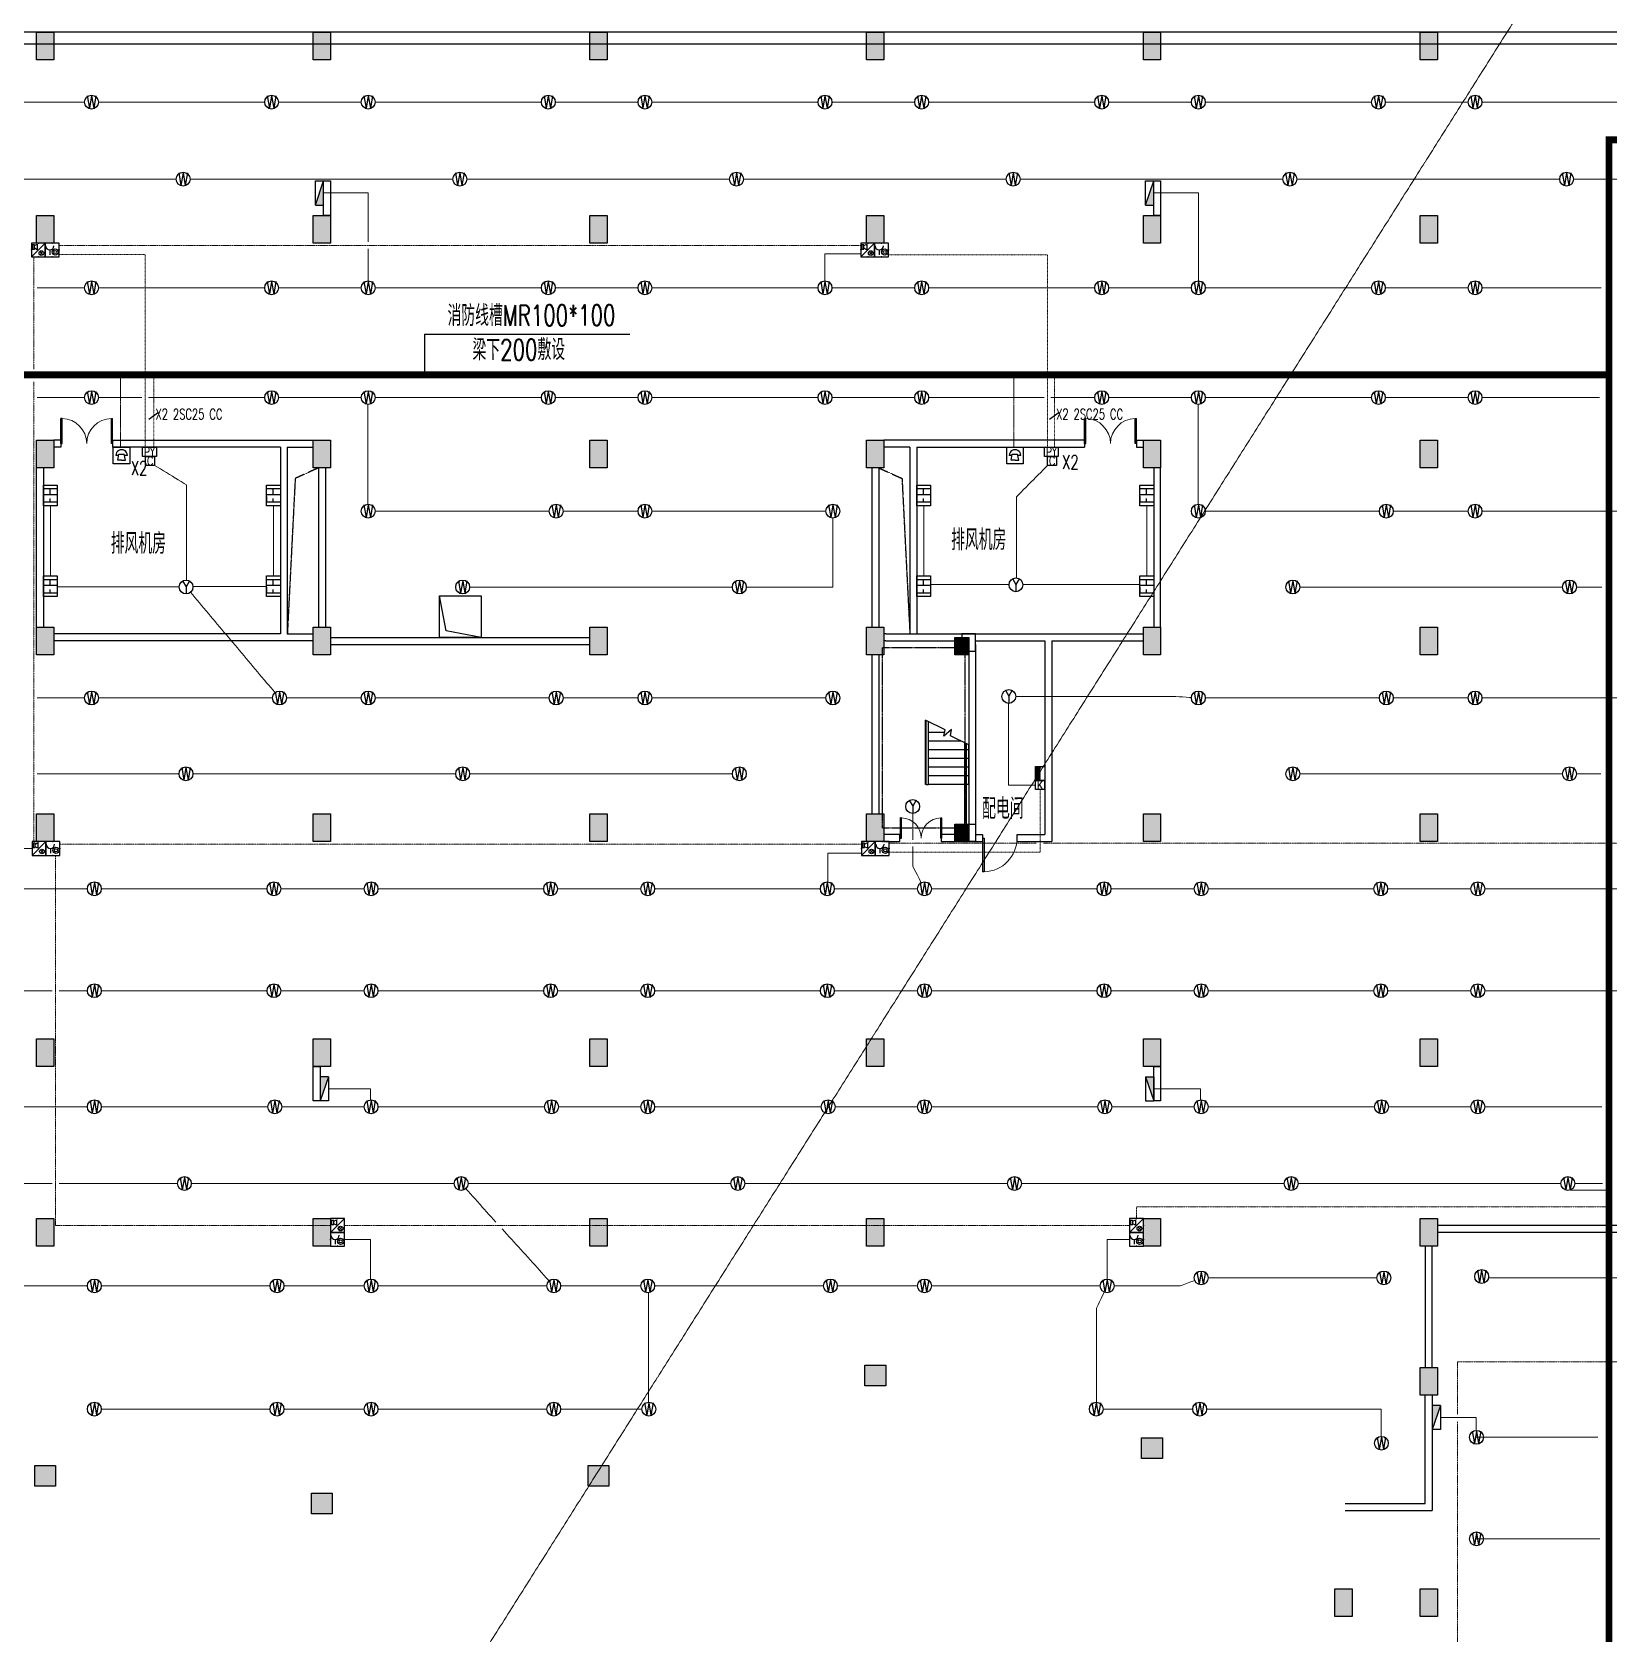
# Model space of a CAD drawing. Extents: x -1348811 to 123514, y -640545 to 749356.
# Drawn here: x -578934 to -533342, y -541123 to -494816 of the extents above; entities that cross this region are included whole.
import ezdxf
from ezdxf.enums import TextEntityAlignment as Align

# ---------------------------------------------------------------- set-up
doc = ezdxf.new("R2010")
doc.units = 0
doc.header["$LTSCALE"] = 10
doc.header["$MEASUREMENT"] = 0
for name, pattern in [('8.17_for siteplandwg$0$DASH', [0.35, 0.25, -0.1]), ('ACAD_ISO11W100', [33.5, 12, -3, 12, -3, 0.5, -3]), ('DASH', [0.35, 0.25, -0.1]), ('DASHDOT', [25.4, 12.7, -6.35, 0, -6.35]), ('DASHED', [0.75, 0.5, -0.25]), ('DIVIDE2', [0.625, 0.25, -0.125, 0, -0.125, 0, -0.125]), ('常规', [20, 10, 0, 10])]:
    doc.linetypes.add(name, pattern=pattern)
doc.layers.get('0').update_dxf_attribs({"linetype": 'CONTINUOUS'})
for name, color, linetype in [('COLU', 1, 'CONTINUOUS'), ('COLU_HATCH', 252, 'CONTINUOUS'), ('jlq', 1, 'CONTINUOUS'), ('JPS-WALL', 7, 'CONTINUOUS'), ('JPS-XHS', 7, 'CONTINUOUS'), ('RD-equip', 3, 'CONTINUOUS'), ('RD-Text', 4, 'CONTINUOUS'), ('STAIR', 9, 'CONTINUOUS'), ('STAIRS', 9, 'CONTINUOUS'), ('TEXT', 7, 'CONTINUOUS'), ('wall', 8, 'CONTINUOUS'), ('WINDOW', 4, 'CONTINUOUS'), ('大空间线缆层', 1, 'CONTINUOUS'), ('排水设施', 163, 'CONTINUOUS')]:
    doc.layers.add(name, color=color, linetype=linetype)
doc.layers.add('RD-Line', color=2, linetype='常规', lineweight=0)
doc.styles.add('FS1', font='txt4.shx', dxfattribs={"width": 0.8, "bigfont": 'fstxt.shx'})
doc.styles.add('FS2', font='tjromans.shx', dxfattribs={"width": 0.8, "bigfont": 'tjhztxt.shx'})
doc.styles.get("Standard").update_dxf_attribs({"font": 'GBENOR', "bigfont": 'GBCBIG'})

# ---------------------------------------------------------------- blocks, each defined once
blk = doc.blocks.new('$DorLib2D$00000002')
for p, q in [((-0.5, 0), (-0.5, 0.4875)), ((-0.475, 0.4875), (-0.5, 0.4875)), ((-0.475, 0), (-0.475, 0.4875)), ((0.475, 0), (0.475, 0.4875)), ((0.475, 0.4875), (0.5, 0.4875)), ((0.5, 0), (0.5, 0.4875)), ((-0.5, 0), (-0.475, 0)), ((0.5, 0), (0.475, 0))]:
    blk.add_line(p, q)
at = {"lineweight": 13}
for centre, start, end in [((-0.4875, 0), 0, 88.53072), ((0.4875, 0), 91.46928, 180)]:
    blk.add_arc(centre, 0.4875, start, end, dxfattribs=at)
blk = doc.blocks.new('A$C00D673E7')
at = {"layer": '排水设施'}
blk.add_lwpolyline([(0, 0), (1200, 0), (1200, 1200), (0, 1200)], close=True, dxfattribs=at)
blk.add_lwpolyline([(1200, 1200), (189, 1005), (0, 0)], dxfattribs=at)
blk = doc.blocks.new('lt')
at = {"linetype": 'DASH'}
blk.add_lwpolyline([(2700, -5600), (300, -5600), (300, -400), (2700, -400)], close=True, dxfattribs=at)
at = {"layer": 'COLU'}
for points in [[(0, 0), (400, 0), (400, -500), (0, -500)], [(400, -5500), (0, -5500), (0, -6000), (400, -6000)]]:
    blk.add_lwpolyline(points, close=True, dxfattribs=at)
at = {"layer": 'STAIR'}
for p, q in [((730, -2941), (694, -2766)), ((694, -2766), (915, -2951)), ((877, -2768), (1450, -2494)), ((915, -2951), (877, -2768)), ((1365, -4350), (1365, -2533)), ((1425, -4350), (1425, -2506)), ((1450, -4350), (1450, -2494)), ((200, -3206), (730, -2941)), ((200, -4350), (200, -3206)), ((275, -3168), (275, -5500)), ((325, -3143), (325, -5500)), ((412, -3100), (1365, -3100)), ((894, -2850), (1365, -2850)), ((1425, -2850), (1450, -2850)), ((1425, -3100), (1450, -3100)), ((200, -3350), (275, -3350)), ((200, -3600), (275, -3600)), ((325, -3350), (1365, -3350)), ((325, -3600), (1365, -3600)), ((1425, -3350), (1450, -3350)), ((1425, -3600), (1450, -3600)), ((200, -3850), (275, -3850)), ((200, -4100), (275, -4100)), ((325, -3850), (1365, -3850)), ((325, -4100), (1365, -4100)), ((1425, -3850), (1450, -3850)), ((1425, -4100), (1450, -4100)), ((200, -4350), (275, -4350)), ((325, -4350), (1365, -4350)), ((1425, -4350), (1365, -4350)), ((1425, -4350), (1450, -4350))]:
    blk.add_line(p, q, dxfattribs=at)
at = {"layer": 'wall', "linetype": 'ByBlock'}
for p, q in [((2600, 0), (0, 0)), ((0, -300), (0, -6000)), ((2600, -200), (400, -200)), ((2600, -200), (400, -200)), ((200, -500), (200, -5500)), ((2800, -600), (2800, -5200)), ((2800, -600), (2800, -5200)), ((3000, -600), (3000, -5200)), ((3000, -600), (3000, -5200)), ((1000, -6000), (0, -6000)), ((400, -5800), (1000, -5800)), ((1000, -5800), (1000, -6000)), ((2200, -5800), (2200, -6000)), ((2200, -5800), (2650, -5800)), ((2650, -6000), (2200, -6000))]:
    blk.add_line(p, q, dxfattribs=at)
at = {"layer": 'WINDOW', "linetype": 'ByBlock', "xscale": 1200, "yscale": 1200, "zscale": 1200}
blk.add_blockref('$DorLib2D$00000002', (1575, -5900), dxfattribs=at)
blk = doc.blocks.new('$DorLib2D$00000001')
for p, q in [((0.45, 0.975), (0.5, 0.975)), ((0.45, 0), (0.45, 0.975)), ((0.5, 0), (0.5, 0.975)), ((0.5, 0), (0.45, 0))]:
    blk.add_line(p, q)
at = {"lineweight": 13}
blk.add_arc((0.475, 0), 0.975, 91.4693, 180, dxfattribs=at)
blk = doc.blocks.new('WG')
at = {"layer": 'RD-equip'}
blk.add_circle((0, 0), 200, dxfattribs=at)
at = {"layer": 'RD-equip', "color": 4, "style": 'FS1', "width": 0.8}
blk.add_attdef('消防', text='', height=360, dxfattribs=at).set_placement((0, 0), align=Align.MIDDLE)
blk = doc.blocks.new('WWWW')
at = {"layer": 'RD-equip'}
blk.add_blockref('WG', (0, 0), dxfattribs=at).add_auto_attribs({'消防': 'W'})
blk = doc.blocks.new('yy')
at = {"layer": 'RD-equip'}
blk.add_circle((0, 0), 200, dxfattribs=at)
at = {"layer": 'RD-equip', "color": 4, "style": 'FS1', "width": 0.8}
blk.add_attdef('Y', text='', height=360, dxfattribs=at).set_placement((0, 0), align=Align.MIDDLE)
blk = doc.blocks.new('YYYY')
at = {"layer": 'RD-equip'}
blk.add_blockref('yy', (0, 0), dxfattribs=at).add_auto_attribs({'Y': 'Y'})
blk = doc.blocks.new('KZMK')
at = {"layer": 'RD-equip'}
blk.add_lwpolyline([(-200, 400), (200, 400), (200, 0), (-200, 0)], close=True, dxfattribs=at)
at = {"layer": 'RD-equip', "color": 4, "style": 'FS1', "width": 0.8}
blk.add_attdef('C', text='', height=400, dxfattribs=at).set_placement((0, 200), align=Align.MIDDLE)
blk = doc.blocks.new('$equip$00001636')
for p, q in [((0.5, 0), (-0.5, 0)), ((0.5, 0), (-0.5, -1)), ((-0.5, 0), (-0.5, -1)), ((0.5, -1), (0.5, 0)), ((-0.5, -1), (0.5, -1)), ((-0.42, -0.13, 0), (-0.42, -0.43, 0)), ((-0.27, -0.13, 0), (-0.42, -0.13, 0)), ((-0.42, -0.43, 0), (-0.27, -0.43, 0)), ((-0.27, -0.18, 0), (-0.07, -0.08, 0)), ((-0.27, -0.43, 0), (-0.27, -0.13, 0)), ((-0.07, -0.48, 0), (-0.27, -0.38, 0)), ((-0.07, -0.08, 0), (-0.07, -0.48, 0)), ((0.11, -0.6), (0.34, -0.84)), ((0.11, -0.84), (0.34, -0.6))]:
    blk.add_line(p, q)
blk.add_circle((0.22, -0.72), 0.169)
for p in [(0, 0), (-0.5, -0.5), (0, -1), (0.5, -0.5)]:
    blk.add_point(p)
at = {"flags": 9}
blk.add_attdef('A', (0, 0), '', height=0.00002, dxfattribs=at)
blk.add_attdef('B', text='', height=0.4, dxfattribs=at).set_placement((0.88, -0.7), align=Align.MIDDLE_CENTER)
blk = doc.blocks.new('$equip$00001630')
for p, q in [((-0.5, 0), (-0.5, -1)), ((0.5, 0), (-0.5, 0)), ((0.5, -1), (0.5, 0)), ((-0.5, -1), (0.5, -1)), ((-0.17, -0.5), (-0.17, -0.85))]:
    blk.add_line(p, q)
for radius in [0.226, 0.113]:
    blk.add_circle((0.23, -0.64), radius)
blk.add_arc((-0.17, -0.2), 0.3, 180, 0)
for p in [(0, 0), (-0.5, -0.5), (0, -1), (0.5, -0.5)]:
    blk.add_point(p)
at = {"flags": 9}
blk.add_attdef('A', (0, 0), '', height=0.00002, dxfattribs=at)
blk.add_attdef('B', text='', height=0.4, dxfattribs=at).set_placement((0.88, -0.7), align=Align.MIDDLE_CENTER)
blk = doc.blocks.new('DXHS')
at = {"layer": 'JPS-XHS'}
blk.add_hatch(color=256, dxfattribs=at).paths.add_polyline_path([(-350, 240), (-350, 0), (350, 0)])
at = {"layer": 'JPS-XHS', "linetype": 'Continuous'}
for p, q in [((-350, 240), (-350, 0)), ((-350, 240), (350, 240)), ((-350, 0), (350, 0)), ((350, 240), (350, 0))]:
    blk.add_line(p, q, dxfattribs=at)
at = {"layer": 'JPS-XHS'}
blk.add_line((-350, 240), (350, 0), dxfattribs=at)
blk = doc.blocks.new('adfarq2daasdfwqdf')
at = {"color": 4}
for p, q in [((-73, 0), (-139, 0)), ((-94, -112), (-67, 29)), ((-67, 29), (62, 29)), ((94, -112), (62, 29)), ((139, 0), (71, 0)), ((0, -112), (-94, -112)), ((0, -112), (94, -112))]:
    blk.add_line(p, q, dxfattribs=at)
blk.add_ellipse((0, 0), major_axis=(98.3, 98.3), ratio=1, start_param=5.497787, end_param=8.63938, dxfattribs=at)
at = {"layer": 'RD-equip'}
blk.add_lwpolyline([(-201, 200), (199, 200), (199, -200), (-201, -200)], close=True, dxfattribs=at)

msp = doc.modelspace()

# ---------------------------------------------------------------- hatches: boundary and pattern name
at = {"layer": 'COLU_HATCH'}
for points in [[(-578803.4, -494816.4), (-578303.4, -494816.4), (-578303.4, -495616.4), (-578803.4, -495616.4)], [(-570803.4, -494816.4), (-570303.4, -494816.4), (-570303.4, -495616.4), (-570803.4, -495616.4)], [(-562803.4, -494816.4), (-562303.4, -494816.4), (-562303.4, -495616.4), (-562803.4, -495616.4)], [(-554803.4, -494816.4), (-554303.4, -494816.4), (-554303.4, -495616.4), (-554803.4, -495616.4)], [(-546803.4, -494816.4), (-546303.4, -494816.4), (-546303.4, -495616.4), (-546803.4, -495616.4)], [(-538803.4, -494816.4), (-538303.4, -494816.4), (-538303.4, -495616.4), (-538803.4, -495616.4)], [(-578803.4, -500116.4), (-578303.4, -500116.4), (-578303.4, -500916.4), (-578803.4, -500916.4)], [(-570803.4, -500116.4), (-570303.4, -500116.4), (-570303.4, -500916.4), (-570803.4, -500916.4)], [(-562803.4, -500116.4), (-562303.4, -500116.4), (-562303.4, -500916.4), (-562803.4, -500916.4)], [(-554803.4, -500116.4), (-554303.4, -500116.4), (-554303.4, -500916.4), (-554803.4, -500916.4)], [(-546803.4, -500116.4), (-546303.4, -500116.4), (-546303.4, -500916.4), (-546803.4, -500916.4)], [(-538803.4, -500116.4), (-538303.4, -500116.4), (-538303.4, -500916.4), (-538803.4, -500916.4)], [(-578803.4, -506616.4), (-578303.4, -506616.4), (-578303.4, -507416.4), (-578803.4, -507416.4)], [(-570803.4, -506616.4), (-570303.4, -506616.4), (-570303.4, -507416.4), (-570803.4, -507416.4)], [(-562803.4, -506616.4), (-562303.4, -506616.4), (-562303.4, -507416.4), (-562803.4, -507416.4)], [(-554803.4, -506616.4), (-554303.4, -506616.4), (-554303.4, -507416.4), (-554803.4, -507416.4)], [(-546803.4, -506616.4), (-546303.4, -506616.4), (-546303.4, -507416.4), (-546803.4, -507416.4)], [(-538803.4, -506616.4), (-538303.4, -506616.4), (-538303.4, -507416.4), (-538803.4, -507416.4)], [(-578803.4, -512016.4), (-578303.4, -512016.4), (-578303.4, -512816.4), (-578803.4, -512816.4)], [(-570803.4, -512016.4), (-570303.4, -512016.4), (-570303.4, -512816.4), (-570803.4, -512816.4)], [(-562803.4, -512016.4), (-562303.4, -512016.4), (-562303.4, -512816.4), (-562803.4, -512816.4)], [(-554803.4, -512016.4), (-554303.4, -512016.4), (-554303.4, -512816.4), (-554803.4, -512816.4)], [(-546803.4, -512016.4), (-546303.4, -512016.4), (-546303.4, -512816.4), (-546803.4, -512816.4)], [(-538803.4, -512016.4), (-538303.4, -512016.4), (-538303.4, -512816.4), (-538803.4, -512816.4)], [(-552253.4, -512316.4), (-551853.4, -512316.4), (-551853.4, -512816.4), (-552253.4, -512816.4)], [(-578803.4, -517416.4), (-578303.4, -517416.4), (-578303.4, -518216.4), (-578803.4, -518216.4)], [(-570803.4, -517416.4), (-570303.4, -517416.4), (-570303.4, -518216.4), (-570803.4, -518216.4)], [(-562803.4, -517416.4), (-562303.4, -517416.4), (-562303.4, -518216.4), (-562803.4, -518216.4)], [(-554803.4, -517416.4), (-554303.4, -517416.4), (-554303.4, -518216.4), (-554803.4, -518216.4)], [(-546803.4, -517416.4), (-546303.4, -517416.4), (-546303.4, -518216.4), (-546803.4, -518216.4)], [(-538803.4, -517416.4), (-538303.4, -517416.4), (-538303.4, -518216.4), (-538803.4, -518216.4)], [(-552253.4, -517716.4), (-551853.4, -517716.4), (-551853.4, -518216.4), (-552253.4, -518216.4)], [(-578803.4, -523916.4), (-578303.4, -523916.4), (-578303.4, -524716.4), (-578803.4, -524716.4)], [(-570803.4, -523916.4), (-570303.4, -523916.4), (-570303.4, -524716.4), (-570803.4, -524716.4)], [(-562803.4, -523916.4), (-562303.4, -523916.4), (-562303.4, -524716.4), (-562803.4, -524716.4)], [(-554803.4, -523916.4), (-554303.4, -523916.4), (-554303.4, -524716.4), (-554803.4, -524716.4)], [(-546803.4, -523916.4), (-546303.4, -523916.4), (-546303.4, -524716.4), (-546803.4, -524716.4)], [(-538803.4, -523916.4), (-538303.4, -523916.4), (-538303.4, -524716.4), (-538803.4, -524716.4)], [(-578803.4, -529116.4), (-578303.4, -529116.4), (-578303.4, -529916.4), (-578803.4, -529916.4)], [(-570803.4, -529116.4), (-570303.4, -529116.4), (-570303.4, -529916.4), (-570803.4, -529916.4)], [(-562803.4, -529116.4), (-562303.4, -529116.4), (-562303.4, -529916.4), (-562803.4, -529916.4)], [(-554803.4, -529116.4), (-554303.4, -529116.4), (-554303.4, -529916.4), (-554803.4, -529916.4)], [(-546803.4, -529116.4), (-546303.4, -529116.4), (-546303.4, -529916.4), (-546803.4, -529916.4)], [(-538803.4, -529116.4), (-538303.4, -529116.4), (-538303.4, -529916.4), (-538803.4, -529916.4)], [(-554853.4, -533349.8), (-554253.4, -533349.8), (-554253.4, -533949.8), (-554853.4, -533949.8)], [(-538803.4, -533416.4), (-538303.4, -533416.4), (-538303.4, -534216.4), (-538803.4, -534216.4)], [(-546853.4, -535449.8), (-546253.4, -535449.8), (-546253.4, -536049.8), (-546853.4, -536049.8)], [(-578853.4, -536249.8), (-578253.4, -536249.8), (-578253.4, -536849.8), (-578853.4, -536849.8)], [(-562853.4, -536249.8), (-562253.4, -536249.8), (-562253.4, -536849.8), (-562853.4, -536849.8)], [(-570853.4, -537049.8), (-570253.4, -537049.8), (-570253.4, -537649.8), (-570853.4, -537649.8)], [(-541267, -539816.4), (-540767, -539816.4), (-540767, -540616.4), (-541267, -540616.4)], [(-538803.4, -539816.4), (-538303.4, -539816.4), (-538303.4, -540616.4), (-538803.4, -540616.4)]]:
    msp.add_hatch(color=256, dxfattribs=at).paths.add_polyline_path(points)

# ---------------------------------------------------------------- linework, layer by layer
at = {"layer": 'COLU'}
for points in [[(-578803.4, -494816.4), (-578303.4, -494816.4), (-578303.4, -495616.4), (-578803.4, -495616.4)], [(-570803.4, -494816.4), (-570303.4, -494816.4), (-570303.4, -495616.4), (-570803.4, -495616.4)], [(-562803.4, -494816.4), (-562303.4, -494816.4), (-562303.4, -495616.4), (-562803.4, -495616.4)], [(-554803.4, -494816.4), (-554303.4, -494816.4), (-554303.4, -495616.4), (-554803.4, -495616.4)], [(-546803.4, -494816.4), (-546303.4, -494816.4), (-546303.4, -495616.4), (-546803.4, -495616.4)], [(-538803.4, -494816.4), (-538303.4, -494816.4), (-538303.4, -495616.4), (-538803.4, -495616.4)], [(-578803.4, -500116.4), (-578303.4, -500116.4), (-578303.4, -500916.4), (-578803.4, -500916.4)], [(-570803.4, -500116.4), (-570303.4, -500116.4), (-570303.4, -500916.4), (-570803.4, -500916.4)], [(-562803.4, -500116.4), (-562303.4, -500116.4), (-562303.4, -500916.4), (-562803.4, -500916.4)], [(-554803.4, -500116.4), (-554303.4, -500116.4), (-554303.4, -500916.4), (-554803.4, -500916.4)], [(-546803.4, -500116.4), (-546303.4, -500116.4), (-546303.4, -500916.4), (-546803.4, -500916.4)], [(-538803.4, -500116.4), (-538303.4, -500116.4), (-538303.4, -500916.4), (-538803.4, -500916.4)], [(-578803.4, -506616.4), (-578303.4, -506616.4), (-578303.4, -507416.4), (-578803.4, -507416.4)], [(-570803.4, -506616.4), (-570303.4, -506616.4), (-570303.4, -507416.4), (-570803.4, -507416.4)], [(-562803.4, -506616.4), (-562303.4, -506616.4), (-562303.4, -507416.4), (-562803.4, -507416.4)], [(-554803.4, -506616.4), (-554303.4, -506616.4), (-554303.4, -507416.4), (-554803.4, -507416.4)], [(-546803.4, -506616.4), (-546303.4, -506616.4), (-546303.4, -507416.4), (-546803.4, -507416.4)], [(-538803.4, -506616.4), (-538303.4, -506616.4), (-538303.4, -507416.4), (-538803.4, -507416.4)], [(-578803.4, -512016.4), (-578303.4, -512016.4), (-578303.4, -512816.4), (-578803.4, -512816.4)], [(-570803.4, -512016.4), (-570303.4, -512016.4), (-570303.4, -512816.4), (-570803.4, -512816.4)], [(-562803.4, -512016.4), (-562303.4, -512016.4), (-562303.4, -512816.4), (-562803.4, -512816.4)], [(-554803.4, -512016.4), (-554303.4, -512016.4), (-554303.4, -512816.4), (-554803.4, -512816.4)], [(-546803.4, -512016.4), (-546303.4, -512016.4), (-546303.4, -512816.4), (-546803.4, -512816.4)], [(-538803.4, -512016.4), (-538303.4, -512016.4), (-538303.4, -512816.4), (-538803.4, -512816.4)], [(-552253.4, -512316.4), (-551853.4, -512316.4), (-551853.4, -512816.4), (-552253.4, -512816.4)], [(-578803.4, -517416.4), (-578303.4, -517416.4), (-578303.4, -518216.4), (-578803.4, -518216.4)], [(-570803.4, -517416.4), (-570303.4, -517416.4), (-570303.4, -518216.4), (-570803.4, -518216.4)], [(-562803.4, -517416.4), (-562303.4, -517416.4), (-562303.4, -518216.4), (-562803.4, -518216.4)], [(-554803.4, -517416.4), (-554303.4, -517416.4), (-554303.4, -518216.4), (-554803.4, -518216.4)], [(-546803.4, -517416.4), (-546303.4, -517416.4), (-546303.4, -518216.4), (-546803.4, -518216.4)], [(-538803.4, -517416.4), (-538303.4, -517416.4), (-538303.4, -518216.4), (-538803.4, -518216.4)], [(-552253.4, -517716.4), (-551853.4, -517716.4), (-551853.4, -518216.4), (-552253.4, -518216.4)], [(-578803.4, -523916.4), (-578303.4, -523916.4), (-578303.4, -524716.4), (-578803.4, -524716.4)], [(-570803.4, -523916.4), (-570303.4, -523916.4), (-570303.4, -524716.4), (-570803.4, -524716.4)], [(-562803.4, -523916.4), (-562303.4, -523916.4), (-562303.4, -524716.4), (-562803.4, -524716.4)], [(-554803.4, -523916.4), (-554303.4, -523916.4), (-554303.4, -524716.4), (-554803.4, -524716.4)], [(-546803.4, -523916.4), (-546303.4, -523916.4), (-546303.4, -524716.4), (-546803.4, -524716.4)], [(-538803.4, -523916.4), (-538303.4, -523916.4), (-538303.4, -524716.4), (-538803.4, -524716.4)], [(-578803.4, -529116.4), (-578303.4, -529116.4), (-578303.4, -529916.4), (-578803.4, -529916.4)], [(-570803.4, -529116.4), (-570303.4, -529116.4), (-570303.4, -529916.4), (-570803.4, -529916.4)], [(-562803.4, -529116.4), (-562303.4, -529116.4), (-562303.4, -529916.4), (-562803.4, -529916.4)], [(-554803.4, -529116.4), (-554303.4, -529116.4), (-554303.4, -529916.4), (-554803.4, -529916.4)], [(-546803.4, -529116.4), (-546303.4, -529116.4), (-546303.4, -529916.4), (-546803.4, -529916.4)], [(-538803.4, -529116.4), (-538303.4, -529116.4), (-538303.4, -529916.4), (-538803.4, -529916.4)], [(-554853.4, -533349.8), (-554253.4, -533349.8), (-554253.4, -533949.8), (-554853.4, -533949.8)], [(-538803.4, -533416.4), (-538303.4, -533416.4), (-538303.4, -534216.4), (-538803.4, -534216.4)], [(-546853.4, -535449.8), (-546253.4, -535449.8), (-546253.4, -536049.8), (-546853.4, -536049.8)], [(-578853.4, -536249.8), (-578253.4, -536249.8), (-578253.4, -536849.8), (-578853.4, -536849.8)], [(-562853.4, -536249.8), (-562253.4, -536249.8), (-562253.4, -536849.8), (-562853.4, -536849.8)], [(-570853.4, -537049.8), (-570253.4, -537049.8), (-570253.4, -537649.8), (-570853.4, -537649.8)], [(-541267, -539816.4), (-540767, -539816.4), (-540767, -540616.4), (-541267, -540616.4)], [(-538803.4, -539816.4), (-538303.4, -539816.4), (-538303.4, -540616.4), (-538803.4, -540616.4)]]:
    msp.add_lwpolyline(points, close=True, dxfattribs=at)
at = {"layer": 'jlq'}
for p, q in [((-530803.4, -494816.4), (-594753.4, -494816.4)), ((-530803.4, -495166.4), (-594403.4, -495166.4))]:
    msp.add_line(p, q, dxfattribs=at)
at = {"layer": 'JPS-WALL'}
for points in [[(-570303.4, -499116.4), (-570303.4, -500116.4), (-570503.4, -500116.4), (-570503.4, -499116.4)], [(-546303.4, -499116.4), (-546303.4, -500116.4), (-546503.4, -500116.4), (-546503.4, -499116.4)], [(-570603.4, -524716.4), (-570603.4, -525716.4), (-570803.4, -525716.4), (-570803.4, -524716.4)], [(-546303.4, -524716.4), (-546303.4, -525716.4), (-546503.4, -525716.4), (-546503.4, -524716.4)]]:
    msp.add_lwpolyline(points, close=True, dxfattribs=at)
at = {"layer": 'RD-equip', "color": 4}
for p, q in [((-549919.4, -516054.7), (-549786.4, -516187.7)), ((-549919.4, -516069.6), (-549786.4, -516202.6)), ((-549919.4, -516084.5), (-549786.4, -516217.5)), ((-549919.4, -516099.4), (-549786.4, -516232.4)), ((-549919.4, -516114.4), (-549786.4, -516247.4)), ((-549919.4, -516129.3), (-549786.4, -516262.3)), ((-549919.4, -516144.2), (-549786.4, -516277.2)), ((-549919.4, -516159.2), (-549786.4, -516292.2)), ((-549919.4, -516174.1), (-549786.4, -516307.1)), ((-549919.4, -516189), (-549786.4, -516322)), ((-549919.4, -516204), (-549786.4, -516337)), ((-549919.4, -516218.9), (-549786.4, -516351.9)), ((-549919.4, -516233.8), (-549786.4, -516366.8)), ((-549919.4, -516248.7), (-549786.4, -516381.7)), ((-549919.4, -516263.7), (-549786.4, -516396.7)), ((-549919.4, -516278.6), (-549786.4, -516411.6)), ((-549919.4, -516293.5), (-549786.4, -516426.5)), ((-549919.4, -516308.5), (-549786.4, -516441.5)), ((-549907.4, -516051.7), (-549786.4, -516172.7)), ((-549892.5, -516051.7), (-549786.4, -516157.8)), ((-549877.5, -516051.7), (-549786.4, -516142.9)), ((-549862.6, -516051.7), (-549786.4, -516127.9)), ((-549847.7, -516051.7), (-549786.4, -516113)), ((-549832.8, -516051.7), (-549786.4, -516098.1)), ((-549817.8, -516051.7), (-549786.4, -516083.2)), ((-549802.9, -516051.7), (-549786.4, -516068.2)), ((-549788, -516051.7), (-549786.4, -516053.3)), ((-549919.4, -516323.4), (-549792.4, -516450.4)), ((-549919.4, -516338.3), (-549807.3, -516450.4)), ((-549919.4, -516353.3), (-549822.2, -516450.4)), ((-549919.4, -516368.2), (-549837.2, -516450.4)), ((-549919.4, -516383.1), (-549852.1, -516450.4)), ((-549919.4, -516398), (-549867, -516450.4)), ((-549919.4, -516413), (-549881.9, -516450.4)), ((-549919.4, -516427.9), (-549896.9, -516450.4)), ((-549919.4, -516442.8), (-549911.8, -516450.4))]:
    msp.add_line(p, q, dxfattribs=at)
at = {"layer": 'RD-equip'}
for points in [[(-575738.3, -506816.4), (-575338.5, -506816.4), (-575338.5, -507083.1), (-575738.3, -507083.1)], [(-549661.9, -506816.4), (-549262.2, -506816.4), (-549262.2, -507083.1), (-549661.9, -507083.1)], [(-578603.4, -508510.1), (-578603.4, -507910.6), (-578203.4, -507910.6), (-578203.4, -508510.1)], [(-572153.4, -508510.1), (-572153.4, -507910.6), (-571753.4, -507910.6), (-571753.4, -508510.1)], [(-553353.4, -508510.1), (-553353.4, -507910.6), (-552953.4, -507910.6), (-552953.4, -508510.1)], [(-546903.4, -508510.1), (-546903.4, -507910.6), (-546503.4, -507910.6), (-546503.4, -508510.1)], [(-578603.4, -511133.6), (-578603.4, -510534.1), (-578203.4, -510534.1), (-578203.4, -511133.6)], [(-572153.4, -511133.6), (-572153.4, -510534.1), (-571753.4, -510534.1), (-571753.4, -511133.6)], [(-553353.4, -511133.6), (-553353.4, -510534.1), (-552953.4, -510534.1), (-552953.4, -511133.6)], [(-546903.4, -511133.6), (-546903.4, -510534.1), (-546503.4, -510534.1), (-546503.4, -511133.6)], [(-549653.4, -516051.7), (-549653.4, -516450.4), (-549919.4, -516450.4), (-549919.4, -516051.7)], [(-549919.4, -516450.4), (-549659, -516450.4), (-549659, -516717.1), (-549919.4, -516717.1)]]:
    msp.add_lwpolyline(points, close=True, dxfattribs=at)
at = {"layer": 'RD-Line'}
for p, q in [((-445803.2, -351574.8), (-619583, -626684.4)), ((-579807.9, -496841.7), (-577413.8, -496841.7)), ((-577013.8, -496841.7), (-572207.9, -496841.7)), ((-571807.9, -496841.7), (-569413.8, -496841.7)), ((-569013.8, -496841.7), (-564207.9, -496841.7)), ((-563807.9, -496841.7), (-561413.8, -496841.7)), ((-561013.8, -496841.7), (-556207.9, -496841.7)), ((-555807.9, -496841.7), (-553413.8, -496841.7)), ((-553013.8, -496841.7), (-548207.9, -496841.7)), ((-547807.9, -496841.7), (-545413.8, -496841.7)), ((-545013.8, -496841.7), (-540207.9, -496841.7)), ((-539807.9, -496841.7), (-537413.8, -496841.7)), ((-537013.8, -496841.7), (-533608, -496841.7)), ((-533608, -496841.7), (-532207.9, -496841.7)), ((-574766.7, -499068), (-582366.7, -499068)), ((-566766.7, -499068), (-574366.7, -499068)), ((-558766.7, -499068), (-566366.7, -499068)), ((-550766.7, -499068), (-558366.7, -499068)), ((-542766.7, -499068), (-550366.7, -499068)), ((-534766.7, -499068), (-542366.7, -499068)), ((-526766.7, -499068), (-534366.7, -499068)), ((-570503.4, -499466.4), (-569215.1, -499466.4)), ((-569215.1, -500882.3), (-569215.1, -499466.4)), ((-546503.4, -499466.4), (-545213, -499466.4)), ((-545213, -502009), (-545213, -499466.4)), ((-569215.1, -502009), (-569215.1, -501082.3)), ((-554972.4, -501229), (-556008.5, -501229)), ((-556008.5, -502009), (-556008.5, -501229)), ((-578783.9, -502209), (-577413.8, -502209)), ((-577013.8, -502209), (-572207.9, -502209)), ((-571807.9, -502209), (-569413.8, -502209)), ((-569013.8, -502209), (-564207.9, -502209)), ((-563807.9, -502209), (-561413.8, -502209)), ((-561013.8, -502209), (-556207.9, -502209)), ((-555807.9, -502209), (-553413.8, -502209)), ((-553013.8, -502209), (-548207.9, -502209)), ((-547807.9, -502209), (-545413.8, -502209)), ((-545013.8, -502209), (-540207.9, -502209)), ((-539807.9, -502209), (-537413.8, -502209)), ((-537013.8, -502209), (-533565.8, -502209)), ((-578783.9, -505384.3), (-577413.8, -505384.3)), ((-577013.8, -505384.3), (-575764.1, -505384.3)), ((-575564.1, -505384.3), (-572207.9, -505384.3)), ((-571807.9, -505384.3), (-569413.8, -505384.3)), ((-569226.3, -508467.2), (-569226.3, -505584)), ((-569013.8, -505384.3), (-564207.9, -505384.3)), ((-563807.9, -505384.3), (-561413.8, -505384.3)), ((-561013.8, -505384.3), (-556207.9, -505384.3)), ((-555807.9, -505384.3), (-553413.8, -505384.3)), ((-553013.8, -505384.3), (-549675.1, -505384.3)), ((-549475.1, -505384.3), (-548207.9, -505384.3)), ((-547807.9, -505384.3), (-545413.8, -505384.3)), ((-545219.9, -508466.9), (-545219.9, -505584.3)), ((-545013.8, -505384.3), (-540207.9, -505384.3)), ((-539807.9, -505384.3), (-537413.8, -505384.3)), ((-537013.8, -505384.3), (-533616.3, -505384.3)), ((-575389.5, -507343.5), (-574470.8, -507903.3)), ((-550475.7, -508256.1), (-549573.6, -507343.5)), ((-574470.8, -510658.3), (-574470.8, -507903.3)), ((-550475.7, -510594.2), (-550475.7, -508256.1)), ((-578403.4, -508510.1), (-578403.4, -510534.1)), ((-571953.4, -508510.1), (-571953.4, -510534.1)), ((-563979.7, -508666.8), (-569013.8, -508666.8)), ((-561413.8, -508666.8), (-563579.7, -508666.8)), ((-555979.7, -508666.8), (-561013.8, -508666.8)), ((-555780.5, -508866.8), (-555780.5, -510861.2)), ((-553153.4, -510534.1), (-553153.4, -508510.1)), ((-546703.4, -510534.1), (-546703.4, -508510.1)), ((-539979.7, -508666.8), (-545013.8, -508666.8)), ((-537413.8, -508666.8), (-539579.7, -508666.8)), ((-531979.7, -508666.8), (-537013.8, -508666.8)), ((-574681.1, -510854.6), (-578203.4, -510854.6)), ((-574352.3, -511011), (-571908.5, -513913.8)), ((-574281.8, -510842.2), (-572153.4, -510842.2)), ((-558683.7, -510858.9), (-566283.7, -510858.9)), ((-558283.7, -510861.2), (-555780.5, -510861.2)), ((-550687.2, -510788.7), (-552953.4, -510788.7)), ((-550287.4, -510788.7), (-546903.4, -510788.7)), ((-542283.7, -510858.9), (-534683.7, -510858.9)), ((-534283.7, -510858.9), (-533544.5, -510858.9)), ((-577413.8, -514066.8), (-578783.9, -514066.8)), ((-571979.7, -514066.8), (-577013.8, -514066.8)), ((-569413.8, -514066.8), (-571579.7, -514066.8)), ((-563979.7, -514066.8), (-569013.8, -514066.8)), ((-561413.8, -514066.8), (-563579.7, -514066.8)), ((-555979.7, -514066.8), (-561013.8, -514066.8)), ((-550699.7, -514222.2), (-550699.7, -516583.8)), ((-550494.9, -514024.7), (-545867.5, -514024.7)), ((-545867.5, -514024.7), (-545413.4, -514053.9)), ((-545013.8, -514066.8), (-539979.7, -514066.8)), ((-539579.7, -514066.8), (-537413.8, -514066.8)), ((-537013.8, -514066.8), (-531979.7, -514066.8)), ((-574683.7, -516258.9), (-578783.9, -516258.9)), ((-566683.7, -516258.9), (-574283.7, -516258.9)), ((-558683.7, -516258.9), (-566283.7, -516258.9)), ((-534683.7, -516258.9), (-542283.7, -516258.9)), ((-533573.6, -516258.9), (-534283.7, -516258.9)), ((-549919.4, -516583.8), (-550699.7, -516583.8)), ((-553472.8, -517404.1), (-553472.8, -518163)), ((-578934.3, -518416.4), (-579975.4, -518416.4)), ((-554953.4, -518553.5), (-555922.3, -518553.5)), ((-555922.3, -519386.2), (-555922.3, -518553.5)), ((-553472.8, -518363), (-553472.8, -518924.7)), ((-553472.8, -518924.7), (-553224.4, -519407.5)), ((-579740.7, -519585.4), (-577332.8, -519585.4)), ((-576932.8, -519585.4), (-572140.7, -519585.4)), ((-571740.7, -519585.4), (-569332.8, -519585.4)), ((-568932.8, -519585.4), (-564140.7, -519585.4)), ((-563740.7, -519585.4), (-561332.8, -519585.4)), ((-560932.8, -519585.4), (-556140.7, -519585.4)), ((-555740.7, -519585.4), (-553332.8, -519585.4)), ((-552932.8, -519585.4), (-548140.7, -519585.4)), ((-547740.7, -519585.4), (-545332.8, -519585.4)), ((-544932.8, -519585.4), (-540140.7, -519585.4)), ((-539740.7, -519585.4), (-537332.8, -519585.4)), ((-536932.8, -519585.4), (-532140.7, -519585.4)), ((-579740.7, -522529.4), (-578353.7, -522529.4)), ((-578153.7, -522529.4), (-577332.8, -522529.4)), ((-576932.8, -522529.4), (-572140.7, -522529.4)), ((-571740.7, -522529.4), (-569332.8, -522529.4)), ((-568932.8, -522529.4), (-564140.7, -522529.4)), ((-563740.7, -522529.4), (-561332.8, -522529.4)), ((-560932.8, -522529.4), (-556140.7, -522529.4)), ((-555740.7, -522529.4), (-553332.8, -522529.4)), ((-552932.8, -522529.4), (-548140.7, -522529.4)), ((-547740.7, -522529.4), (-545332.8, -522529.4)), ((-544932.8, -522529.4), (-540140.7, -522529.4)), ((-539740.7, -522529.4), (-537332.8, -522529.4)), ((-536932.8, -522529.4), (-532140.7, -522529.4)), ((-570363.4, -525366.4), (-569149.8, -525366.4)), ((-569149.8, -525684.9), (-569149.8, -525366.4)), ((-546503.4, -525366.4), (-545146.8, -525366.4)), ((-545146.8, -525684.6), (-545146.8, -525366.4)), ((-579716.5, -525884.2), (-577332.8, -525884.2)), ((-576932.8, -525884.2), (-572116.5, -525884.2)), ((-571716.5, -525884.2), (-569332.8, -525884.2)), ((-568932.8, -525884.2), (-564116.5, -525884.2)), ((-563716.5, -525884.2), (-561332.8, -525884.2)), ((-560932.8, -525884.2), (-556116.5, -525884.2)), ((-555716.5, -525884.2), (-553332.8, -525884.2)), ((-552932.8, -525884.2), (-548116.5, -525884.2)), ((-547716.5, -525884.2), (-545332.8, -525884.2)), ((-544932.8, -525884.2), (-540116.5, -525884.2)), ((-539716.5, -525884.2), (-537332.8, -525884.2)), ((-536932.8, -525884.2), (-533548.8, -525884.2)), ((-578353.7, -528103.7), (-582329.2, -528103.7)), ((-574729.2, -528103.7), (-578153.7, -528103.7)), ((-566729.2, -528103.7), (-574329.2, -528103.7)), ((-566395, -528252), (-565522.4, -529216.4)), ((-558729.2, -528103.7), (-566329.2, -528103.7)), ((-550729.2, -528103.7), (-558329.2, -528103.7)), ((-542729.2, -528103.7), (-550329.2, -528103.7)), ((-534729.2, -528103.7), (-542329.2, -528103.7)), ((-534456.7, -528290.1), (-533349.9, -528290.1)), ((-533528.8, -528103.7), (-534329.2, -528103.7)), ((-569903.4, -529716.4), (-569144.4, -529716.4)), ((-569144.4, -530863.5), (-569144.4, -529716.4)), ((-565341.5, -529416.4), (-563985.7, -530914.9)), ((-547848.7, -530863.2), (-547848.7, -529716.4)), ((-547203.4, -529716.4), (-547848.7, -529716.4)), ((-579898.5, -531063.2), (-577332.8, -531063.2)), ((-576932.8, -531063.2), (-572051.5, -531063.2)), ((-571651.5, -531063.2), (-569332.8, -531063.2)), ((-568932.8, -531063.2), (-564051.5, -531063.2)), ((-563651.5, -531063.2), (-561332.8, -531063.2)), ((-560932.8, -531063.2), (-556051.5, -531063.2)), ((-555651.5, -531063.2), (-553332.8, -531063.2)), ((-552932.8, -531063.2), (-548051.5, -531063.2)), ((-547651.5, -531063.2), (-545742.6, -531063.2)), ((-545742.6, -531063.2), (-545319.8, -530902.6)), ((-544932.8, -530831.6), (-540051.5, -530831.6)), ((-536826.7, -530831.6), (-532358.7, -530831.6)), ((-561107.3, -534423.4), (-561107.3, -531261.5)), ((-548157.8, -531701.6), (-547938, -531243.5)), ((-548157.8, -534423.4), (-548157.8, -531701.6)), ((-576932.8, -534623.3), (-572051.5, -534623.3)), ((-571651.5, -534623.3), (-569332.8, -534623.3)), ((-568932.8, -534623.3), (-564051.5, -534623.3)), ((-563651.5, -534623.3), (-561301.2, -534623.3)), ((-547965.3, -534623.3), (-545375.4, -534623.3)), ((-544975.4, -534623.3), (-539926.1, -534623.3)), ((-539926.1, -535411.1), (-539926.1, -534623.3)), ((-538213.4, -534866.4), (-537176.6, -534866.4)), ((-537176.6, -535239), (-537176.6, -534866.4)), ((-537171.3, -535439), (-533661.2, -535439)), ((-537171.3, -538375.9), (-533601.9, -538375.9))]:
    msp.add_line(p, q, dxfattribs=at)
at = {"layer": 'RD-Line', "color": 1, "linetype": 'ACAD_ISO11W100', "ltscale": 0.05}
for p, q in [((-578153.4, -500982.3), (-554972.4, -500982.3)), ((-578883.9, -504560), (-578883.9, -501316.4)), ((-578883.9, -518216.4), (-578883.9, -504932.5)), ((-578253.7, -518616.4), (-578253.7, -529316.4)), ((-578134.3, -518292.9), (-554953.4, -518292.9)), ((-549904, -518263), (-554153.4, -518263)), ((-530934.3, -518263), (-549692.9, -518263)), ((-547003.4, -529116.4), (-547003.4, -528774.2)), ((-547003.4, -528774.2), (-533341.7, -528774.2)), ((-570303.4, -529316.4), (-578253.7, -529316.4)), ((-547203.4, -529316.4), (-569903.4, -529316.4)), ((-537722.1, -533253.9), (-524341.2, -533253.9)), ((-537722.1, -534767.7), (-537722.1, -533253.9)), ((-537722.1, -541734.3), (-537722.1, -534993.5))]:
    msp.add_line(p, q, dxfattribs=at)
at = {"layer": 'RD-Line', "color": 1, "linetype": 'DASHDOT', "ltscale": 0.05}
for p, q in [((-578153.4, -501251.5), (-575664.1, -501251.5)), ((-575664.1, -506816.4), (-575664.1, -501251.5)), ((-554172.5, -501256.6), (-549575.1, -501256.6)), ((-549575.1, -506816.4), (-549575.1, -501256.6)), ((-549789.2, -516717.1), (-549789.2, -518526.7)), ((-554153.4, -518526.7), (-549789.2, -518526.7))]:
    msp.add_line(p, q, dxfattribs=at)
at = {"layer": 'RD-Line', "linetype": '8.17_for siteplandwg$0$DASH'}
for p, q in [((-576377.2, -506816.4), (-576377.2, -504728.9)), ((-550546.9, -506816.4), (-550546.9, -504728.9))]:
    msp.add_line(p, q, dxfattribs=at)
at = {"layer": 'RD-Line', "color": 1, "linetype": 'DIVIDE2', "ltscale": 1.2}
for p, q in [((-575414.2, -506816.4), (-575414.2, -504728.9)), ((-549375.5, -506816.4), (-549375.5, -504728.9))]:
    msp.add_line(p, q, dxfattribs=at)
at = {"layer": 'RD-Line', "linetype": 'DASHED', "ltscale": 0.8, "const_width": 200}
for points in [[(-593857.2, -602852.8), (-593857.2, -584767.5), (-533341.7, -584767.5), (-533341.7, -497934.3), (-527884.8, -497934.3), (-527884.8, -388234.7)], [(-533341.7, -504728.9), (-584990.9, -504728.9)]]:
    msp.add_lwpolyline(points, dxfattribs=at)
at = {"layer": 'RD-Text'}
for p, q in [((-567590.2, -503550.9), (-561652.7, -503550.9)), ((-567590.2, -503550.9), (-567590.2, -504728.9)), ((-575273.7, -505813.4), (-575554.7, -506020.1)), ((-549235.1, -505813.4), (-549516, -506020.1))]:
    msp.add_line(p, q, dxfattribs=at)
at = {"layer": 'STAIRS', "linetype": 'DASH'}
for points in [[(-570653.4, -507416.4), (-571325.2, -507720.5), (-571553.4, -512216.4)], [(-554453.4, -507416.4), (-553781.6, -507720.5), (-553553.4, -512216.4)]]:
    msp.add_lwpolyline(points, dxfattribs=at)
at = {"layer": 'wall', "linetype": 'ByBlock'}
for p, q in [((-578103.4, -506616.4), (-578303.4, -506616.4)), ((-578103.4, -506816.4), (-578303.4, -506816.4)), ((-578103.4, -506616.4), (-578103.4, -506816.4)), ((-578103.4, -506616.4), (-578103.4, -506816.4)), ((-576603.4, -506616.4), (-570803.4, -506616.4)), ((-576603.4, -506616.4), (-576603.4, -506816.4)), ((-576603.4, -506616.4), (-576603.4, -506816.4)), ((-571753.4, -506816.4), (-576603.4, -506816.4)), ((-571753.4, -506816.4), (-571753.4, -512216.4)), ((-571553.4, -506816.4), (-571553.4, -512216.4)), ((-571553.4, -506816.4), (-570803.4, -506816.4)), ((-548503.4, -506616.4), (-554303.4, -506616.4)), ((-553553.4, -506816.4), (-554303.4, -506816.4)), ((-553553.4, -506816.4), (-553553.4, -512216.4)), ((-553353.4, -506816.4), (-553353.4, -512216.4)), ((-553353.4, -506816.4), (-548503.4, -506816.4)), ((-548503.4, -506616.4), (-548503.4, -506816.4)), ((-548503.4, -506616.4), (-548503.4, -506816.4)), ((-547003.4, -506616.4), (-547003.4, -506816.4)), ((-547003.4, -506616.4), (-546803.4, -506616.4)), ((-547003.4, -506616.4), (-547003.4, -506816.4)), ((-547003.4, -506816.4), (-546803.4, -506816.4)), ((-578803.4, -512016.4), (-578803.4, -507416.4)), ((-578603.4, -507416.4), (-578603.4, -512016.4)), ((-570653.4, -507416.4), (-570653.4, -512016.4)), ((-570453.4, -507416.4), (-570453.4, -512016.4)), ((-554653.4, -507416.4), (-554653.4, -512016.4)), ((-554453.4, -507416.4), (-554453.4, -512016.4)), ((-546503.4, -507416.4), (-546503.4, -512016.4)), ((-546303.4, -512016.4), (-546303.4, -507416.4)), ((-549653.4, -512416.4), (-549653.4, -518016.4)), ((-549453.4, -512416.4), (-549453.4, -518216.4)), ((-551653.4, -518016.4), (-551453.4, -518016.4)), ((-551453.4, -518016.4), (-551453.4, -518216.4)), ((-550453.4, -518016.4), (-549653.4, -518016.4)), ((-550453.4, -518216.4), (-550453.4, -518016.4)), ((-551653.4, -518216.4), (-551453.4, -518216.4)), ((-550453.4, -518216.4), (-549453.4, -518216.4)), ((-530803.4, -529316.4), (-538303.4, -529316.4)), ((-530803.4, -529516.4), (-538303.4, -529516.4)), ((-538653.4, -529916.4), (-538653.4, -533416.4)), ((-538453.4, -533416.4), (-538453.4, -529916.4)), ((-538653.4, -537349.8), (-538653.4, -534216.4)), ((-538453.4, -534216.4), (-538453.4, -537549.8)), ((-540967, -537349.8), (-538653.4, -537349.8)), ((-540967, -537549.8), (-538453.4, -537549.8))]:
    msp.add_line(p, q, dxfattribs=at)
at = {"layer": 'wall'}
for p, q in [((-571753.4, -512216.4), (-578303.4, -512216.4)), ((-570803.4, -512416.4), (-578303.4, -512416.4)), ((-571553.4, -512216.4), (-570803.4, -512216.4)), ((-570303.4, -512316.4), (-562803.4, -512316.4)), ((-570303.4, -512516.4), (-562803.4, -512516.4)), ((-554253.4, -512216.4), (-554303.4, -512216.4)), ((-554253.4, -512416.4), (-554303.4, -512416.4)), ((-551653.4, -512216.4), (-546803.4, -512216.4)), ((-551653.4, -512416.4), (-549653.4, -512416.4)), ((-549453.4, -512416.4), (-546803.4, -512416.4))]:
    msp.add_line(p, q, dxfattribs=at)

# ---------------------------------------------------------------- block references
at = {"layer": 'JPS-XHS'}
for p, rotation in [((-570503.4, -499466.4), 90), ((-546503.4, -499466.4), 90), ((-570603.4, -525366.4), 270), ((-538453.4, -534866.4), 270)]:
    msp.add_blockref('DXHS', p, dxfattribs=dict(at, rotation=rotation))
at = {"layer": 'JPS-XHS', "xscale": -1, "rotation": 90}
msp.add_blockref('DXHS', (-546503.4, -525366.4), dxfattribs=at)
at = {"layer": 'RD-equip'}
for name, p in [('WWWW', (-577213.8, -496841.7)), ('WWWW', (-572007.9, -496841.7)), ('WWWW', (-569213.8, -496841.7)), ('WWWW', (-564007.9, -496841.7)), ('WWWW', (-561213.8, -496841.7)), ('WWWW', (-556007.9, -496841.7)), ('WWWW', (-553213.8, -496841.7)), ('WWWW', (-548007.9, -496841.7)), ('WWWW', (-545213.8, -496841.7)), ('WWWW', (-540007.9, -496841.7)), ('WWWW', (-537213.8, -496841.7)), ('WWWW', (-574566.7, -499068)), ('WWWW', (-566566.7, -499068)), ('WWWW', (-558566.7, -499068)), ('WWWW', (-550566.7, -499068)), ('WWWW', (-542566.7, -499068)), ('WWWW', (-534566.7, -499068)), ('WWWW', (-577213.8, -502209)), ('WWWW', (-572007.9, -502209)), ('WWWW', (-569213.8, -502209)), ('WWWW', (-564007.9, -502209)), ('WWWW', (-561213.8, -502209)), ('WWWW', (-556007.9, -502209)), ('WWWW', (-553213.8, -502209)), ('WWWW', (-548007.9, -502209)), ('WWWW', (-545213.8, -502209)), ('WWWW', (-540007.9, -502209)), ('WWWW', (-537213.8, -502209)), ('WWWW', (-577213.8, -505384.3)), ('WWWW', (-572007.9, -505384.3)), ('WWWW', (-569213.8, -505384.3)), ('WWWW', (-564007.9, -505384.3)), ('WWWW', (-561213.8, -505384.3)), ('WWWW', (-556007.9, -505384.3)), ('WWWW', (-553213.8, -505384.3)), ('WWWW', (-548007.9, -505384.3)), ('WWWW', (-545213.8, -505384.3)), ('WWWW', (-540007.9, -505384.3)), ('WWWW', (-537213.8, -505384.3)), ('WWWW', (-569213.8, -508666.8)), ('WWWW', (-563779.7, -508666.8)), ('WWWW', (-561213.8, -508666.8)), ('WWWW', (-555779.7, -508666.8)), ('WWWW', (-545213.8, -508666.8)), ('WWWW', (-539779.7, -508666.8)), ('WWWW', (-537213.8, -508666.8)), ('YYYY', (-574481.1, -510858)), ('WWWW', (-566483.7, -510858.9)), ('WWWW', (-558483.7, -510858.9)), ('YYYY', (-550487.3, -510793.8)), ('WWWW', (-542483.7, -510858.9)), ('WWWW', (-534483.7, -510858.9)), ('WWWW', (-577213.8, -514066.8)), ('WWWW', (-571779.7, -514066.8)), ('WWWW', (-569213.8, -514066.8)), ('WWWW', (-563779.7, -514066.8)), ('WWWW', (-561213.8, -514066.8)), ('WWWW', (-555779.7, -514066.8)), ('YYYY', (-550694.9, -514022.2)), ('WWWW', (-545213.8, -514066.8)), ('WWWW', (-539779.7, -514066.8)), ('WWWW', (-537213.8, -514066.8)), ('WWWW', (-574483.7, -516258.9)), ('WWWW', (-566483.7, -516258.9)), ('WWWW', (-558483.7, -516258.9)), ('WWWW', (-542483.7, -516258.9)), ('WWWW', (-534483.7, -516258.9)), ('YYYY', (-553472.8, -517204.1)), ('WWWW', (-577132.8, -519585.4)), ('WWWW', (-571940.7, -519585.4)), ('WWWW', (-569132.8, -519585.4)), ('WWWW', (-563940.7, -519585.4)), ('WWWW', (-561132.8, -519585.4)), ('WWWW', (-555940.7, -519585.4)), ('WWWW', (-553132.8, -519585.4)), ('WWWW', (-547940.7, -519585.4)), ('WWWW', (-545132.8, -519585.4)), ('WWWW', (-539940.7, -519585.4)), ('WWWW', (-537132.8, -519585.4)), ('WWWW', (-577132.8, -522529.4)), ('WWWW', (-571940.7, -522529.4)), ('WWWW', (-569132.8, -522529.4)), ('WWWW', (-563940.7, -522529.4)), ('WWWW', (-561132.8, -522529.4)), ('WWWW', (-555940.7, -522529.4)), ('WWWW', (-553132.8, -522529.4)), ('WWWW', (-547940.7, -522529.4)), ('WWWW', (-545132.8, -522529.4)), ('WWWW', (-539940.7, -522529.4)), ('WWWW', (-537132.8, -522529.4)), ('WWWW', (-577132.8, -525884.2)), ('WWWW', (-571916.5, -525884.2)), ('WWWW', (-569132.8, -525884.2)), ('WWWW', (-563916.5, -525884.2)), ('WWWW', (-561132.8, -525884.2)), ('WWWW', (-555916.5, -525884.2)), ('WWWW', (-553132.8, -525884.2)), ('WWWW', (-547916.5, -525884.2)), ('WWWW', (-545132.8, -525884.2)), ('WWWW', (-539916.5, -525884.2)), ('WWWW', (-537132.8, -525884.2)), ('WWWW', (-574529.2, -528103.7)), ('WWWW', (-566529.2, -528103.7)), ('WWWW', (-558529.2, -528103.7)), ('WWWW', (-550529.2, -528103.7)), ('WWWW', (-542529.2, -528103.7)), ('WWWW', (-534529.2, -528103.7)), ('WWWW', (-545132.8, -530831.6)), ('WWWW', (-539851.5, -530831.6)), ('WWWW', (-537022.6, -530791.6)), ('WWWW', (-577132.8, -531063.2)), ('WWWW', (-571851.5, -531063.2)), ('WWWW', (-569132.8, -531063.2)), ('WWWW', (-563851.5, -531063.2)), ('WWWW', (-561132.8, -531063.2)), ('WWWW', (-555851.5, -531063.2)), ('WWWW', (-553132.8, -531063.2)), ('WWWW', (-547851.5, -531063.2)), ('WWWW', (-577132.8, -534623.3)), ('WWWW', (-571851.5, -534623.3)), ('WWWW', (-569132.8, -534623.3)), ('WWWW', (-563851.5, -534623.3)), ('WWWW', (-561101.2, -534623.3)), ('WWWW', (-548165.3, -534623.3)), ('WWWW', (-545175.4, -534623.3)), ('WWWW', (-537171.3, -535439)), ('WWWW', (-539921.3, -535611.1)), ('WWWW', (-537171.3, -538375.9))]:
    msp.add_blockref(name, p, dxfattribs=at)
at = {"layer": 'RD-equip', "xscale": 399.9743999999482, "yscale": 399.9743999999482}
for name, p, zscale in [('$equip$00001636', (-578753.4, -500916.4), 399.9744), ('$equip$00001630', (-578353.4, -500916.4), 399.9744000000001), ('$equip$00001636', (-554772.5, -500916.4), 399.9744), ('$equip$00001630', (-554372.5, -500916.4), 399.9744000000001), ('$equip$00001636', (-578734.3, -518216.4), 399.9744), ('$equip$00001630', (-578334.3, -518216.4), 399.9744000000001), ('$equip$00001636', (-554753.4, -518216.4), 399.9744), ('$equip$00001630', (-554353.4, -518216.4), 399.9744000000001), ('$equip$00001636', (-570103.4, -529116.4), 399.9744), ('$equip$00001636', (-547003.4, -529116.4), 399.9744), ('$equip$00001630', (-570103.4, -529516.4), 399.9744000000001), ('$equip$00001630', (-547003.4, -529516.4), 399.9744000000001)]:
    msp.add_blockref(name, p, dxfattribs=dict(at, zscale=zscale))
at = {"layer": 'RD-equip', "xscale": 0.6510000000707805, "yscale": 0.6509999999543652, "zscale": 0.6509999999999999}
for p in [(-575519.7, -507343.5), (-549443.4, -507343.5)]:
    msp.add_blockref('KZMK', p, dxfattribs=at).add_auto_attribs({'C': 'C'})
at = {"layer": 'wall', "xscale": -1}
msp.add_blockref('lt', (-551653.4, -512216.4), dxfattribs=at)
at = {"layer": 'WINDOW', "linetype": 'ByBlock', "yscale": 1500, "zscale": 1500}
for p, xscale in [((-577353.4, -506715.3), -1500), ((-547753.4, -506715.3), 1500)]:
    msp.add_blockref('$DorLib2D$00000002', p, dxfattribs=dict(at, xscale=xscale))
at = {"layer": 'WINDOW', "linetype": 'ByBlock', "xscale": 1000, "yscale": 1000, "zscale": -1000, "rotation": 180}
msp.add_blockref('$DorLib2D$00000001', (-550953.4, -518116.4), dxfattribs=at)
at = {"layer": '大空间线缆层', "linetype": '常规', "xscale": 1.200000000000058, "yscale": 1.199999999953434, "zscale": 1.2, "rotation": 0.03429375488022728}
for p in [(-576343.1, -507056.4), (-550512.8, -507056.4)]:
    msp.add_blockref('adfarq2daasdfwqdf', p, dxfattribs=at)
at = {"layer": '排水设施', "xscale": -1, "rotation": 180}
msp.add_blockref('A$C00D673E7', (-567153.4, -511116.4), dxfattribs=at)

# ---------------------------------------------------------------- texts
at = {"layer": 'RD-equip', "color": 4, "style": 'FS1'}
for tag, text, height, width, p in [('PY', 'FHF', 266.68, 0.7, (-575536.5, -506952.5)), ('PY', 'FHF', 266.68, 0.7, (-549460.1, -506952.5)), ('K', 'K', 260.4, 0.8, (-549789.2, -516586.9))]:
    msp.add_attdef(tag, text=text, height=height, dxfattribs=dict(at, width=width)).set_placement(p, align=Align.MIDDLE)
at = {"layer": 'RD-equip', "color": 4, "style": 'FS1', "width": 0.7}
for p in [(-578399.3, -508207.5), (-571949.3, -508207.5), (-553149.3, -508207.5), (-546699.3, -508207.5), (-578399.3, -510830.9), (-571949.3, -510830.9), (-553149.3, -510830.9), (-546699.3, -510830.9)]:
    msp.add_attdef('FH', text='FHF', height=400, rotation=90, dxfattribs=at).set_placement(p, align=Align.MIDDLE)
at = {"layer": 'RD-Text', "style": 'FS2', "width": 0.7}
for s, p in [('消防线槽MR100*100', (-566919.2, -503315)), ('梁下200敷设', (-566198.2, -504303.6))]:
    msp.add_text(s, height=600, rotation=0.16112, dxfattribs=at).set_placement(p)
at = {"layer": 'RD-Text', "style": 'FS1', "width": 0.7}
for s, height, p in [('X2 2SC25 CC', 300, (-574396.3, -505863.2)), ('X2 2SC25 CC', 300, (-548357.7, -505863.2)), ('X2', 400, (-548914.2, -507249.2)), ('X2', 400, (-575839.8, -507425))]:
    msp.add_text(s, height=height, dxfattribs=at).set_placement(p, align=Align.MIDDLE)
at = {"layer": 'TEXT', "style": 'FS2', "width": 0.7}
for s, rotation, p in [('排风机房', 359.83888, (-576658.1, -509897.8)), ('排风机房', 0.16112, (-552359.5, -509795.6)), ('配电间', 0.16112, (-551463.1, -517565.7))]:
    msp.add_text(s, height=600, rotation=rotation, dxfattribs=at).set_placement(p)

doc.saveas('drawing.dxf')
